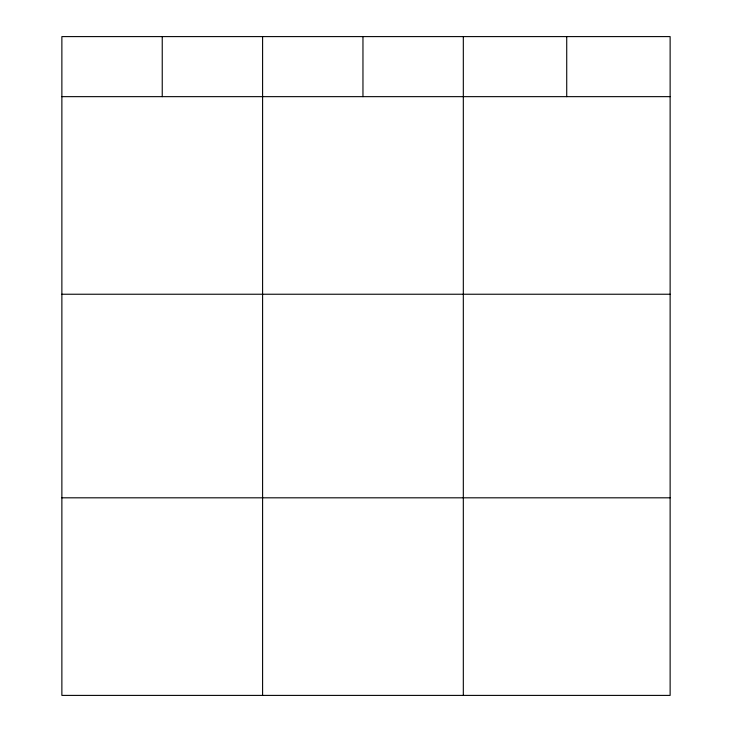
<?xml version="1.0" encoding="UTF-8"?>
<svg xmlns="http://www.w3.org/2000/svg" width="732" height="732" viewBox="0 0 732 732"><rect width="100%" height="100%" fill="white"/><g stroke="black" fill="none" stroke-linecap="round" stroke-linejoin="round"><path stroke-width="1.1" d="M670.128 294.237L670.128 36.6L61.872 36.6L61.872 695.4L670.128 695.4L670.128 294.237L61.872 294.237M61.872 96.651L670.128 96.651M61.872 497.815L670.128 497.815M566.724 36.6L566.724 96.651M463.319 36.6L463.319 695.4M362.962 36.6L362.962 96.651M262.596 36.6L262.596 695.4M162.239 36.6L162.239 96.651"/></g></svg>
